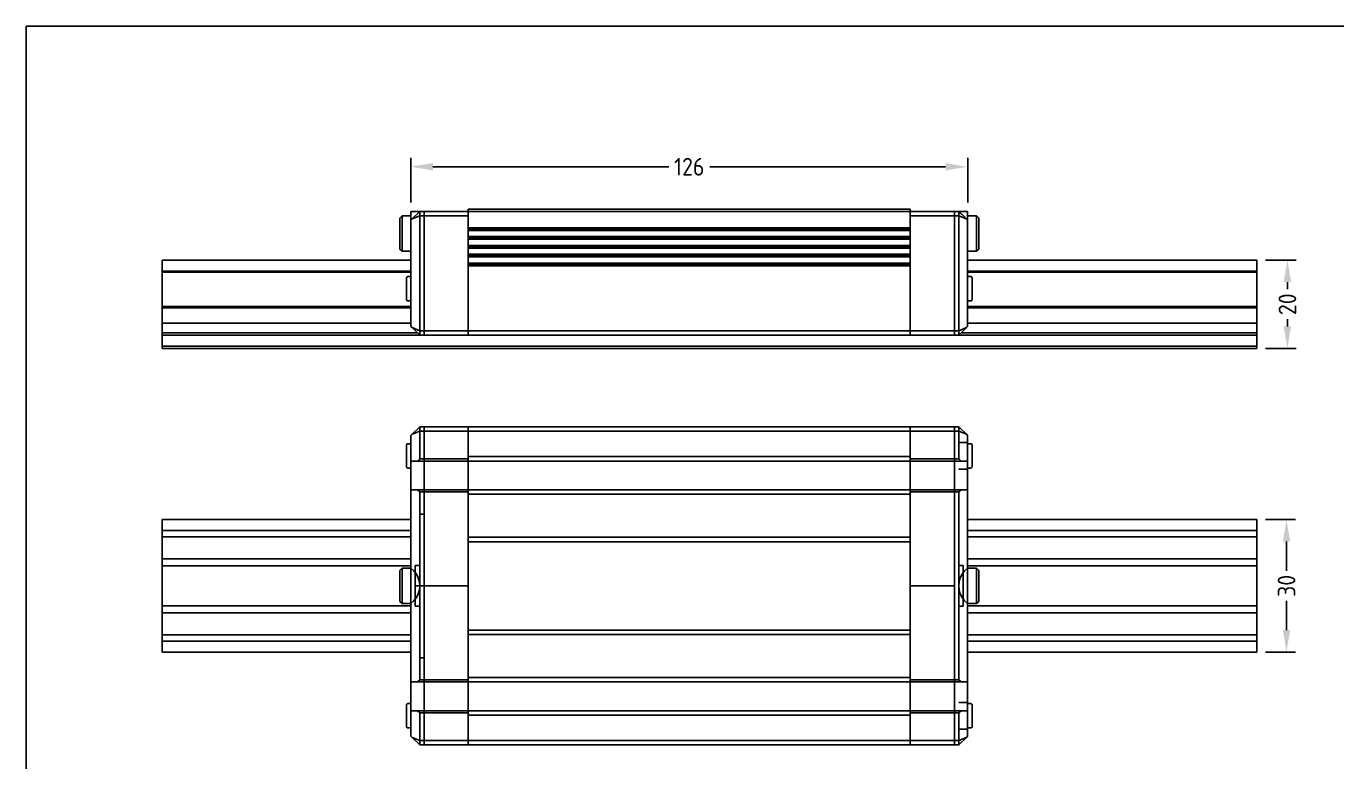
# Model space of a CAD drawing. Extents: x -518 to 0, y 0 to 386.
# Drawn here: x -518 to -221.4, y 219.6 to 386 of the extents above; entities that cross this region are included whole.
import ezdxf

# ---------------------------------------------------------------- set-up
doc = ezdxf.new("R2010")
doc.units = 0
doc.header["$LTSCALE"] = 2
doc.linetypes.add('AUSGEZOGEN', pattern=[0])
doc.layers.get('0').update_dxf_attribs({"linetype": 'CONTINUOUS'})
doc.layers.get('DEFPOINTS').update_dxf_attribs({"linetype": 'CONTINUOUS'})
for name, color, linetype in [('5', 3, 'CONTINUOUS'), ('AM_VIS', 7, 'CONTINUOUS'), ('BLATT', 7, 'AUSGEZOGEN')]:
    doc.layers.add(name, color=color, linetype=linetype)
doc.styles.get("Standard").update_dxf_attribs({"font": 'geniso.shx'})
doc.dimstyles.new('GEN-ISO', dxfattribs={"dimscale": 2, "dimtxt": 2, "dimasz": 2.5, "dimexe": 1, "dimexo": 1, "dimgap": 0.6, "dimtad": 0, "dimtxsty": 'STANDARD', "dimcen": 0, "dimclrd": 256, "dimclre": 256, "dimclrt": 2, "dimazin": 3, "dimtp": 0.1, "dimtm": 0.1, "dimtfac": 0.71, "dimtdec": 3, "dimtofl": 0, "dimtmove": 0, "dimatfit": 3, "dimtzin": 0})

# ---------------------------------------------------------------- blocks, each defined once
blk = doc.blocks.new('A4Q')
at = {"layer": 'BLATT', "color": 7, "linetype": 'AUSGEZOGEN'}
for p, q in [((0, 193), (-259, 193)), ((-259, 193), (-259, 0))]:
    blk.add_line(p, q, dxfattribs=at)
blk = doc.blocks.new('*D16')
at = {"linetype": 'BYBLOCK'}
for p, q in [((-237.52, 333.09), (-230.6, 333.09)), ((-232.6, 328.09), (-232.6, 326.49)), ((-232.6, 318.09), (-232.6, 319.68)), ((-237.52, 313.09), (-230.6, 313.09))]:
    blk.add_line(p, q, dxfattribs=at)
for points in [[(-233.43, 328.09), (-231.76, 328.09), (-232.6, 333.09)], [(-233.43, 318.09), (-231.76, 318.09), (-232.6, 313.09)]]:
    blk.add_solid(points, dxfattribs=at)
at = {"layer": 'DEFPOINTS', "color": 0, "linetype": 'BYBLOCK'}
for p in [(-239.52, 333.09), (-239.52, 313.09), (-232.6, 313.09)]:
    blk.add_point(p, dxfattribs=at)
at = {"color": 2, "linetype": 'BYBLOCK', "insert": (-232.6, 323.09), "char_height": 4, "attachment_point": 5, "rotation": 90}
blk.add_mtext('20', dxfattribs=at)
blk = doc.blocks.new('*D17')
at = {"linetype": 'BYBLOCK'}
for p, q in [((-430.95, 346.09), (-430.95, 356.2)), ((-304.95, 346.09), (-304.95, 356.2)), ((-425.95, 354.2), (-372.57, 354.2)), ((-309.95, 354.2), (-363.33, 354.2))]:
    blk.add_line(p, q, dxfattribs=at)
for points in [[(-425.95, 355.03), (-425.95, 353.37), (-430.95, 354.2)], [(-309.95, 355.03), (-309.95, 353.37), (-304.95, 354.2)]]:
    blk.add_solid(points, dxfattribs=at)
at = {"layer": 'DEFPOINTS', "color": 0, "linetype": 'BYBLOCK'}
for p in [(-304.95, 354.2), (-430.95, 344.09), (-304.95, 344.09)]:
    blk.add_point(p, dxfattribs=at)
at = {"color": 2, "linetype": 'BYBLOCK', "insert": (-367.95, 354.2), "char_height": 4, "attachment_point": 5}
blk.add_mtext('126', dxfattribs=at)
blk = doc.blocks.new('*D18')
at = {"linetype": 'BYBLOCK'}
for p, q in [((-237.52, 274.37), (-230.8, 274.37)), ((-232.8, 269.37), (-232.8, 262.77)), ((-232.8, 249.37), (-232.8, 255.96)), ((-237.52, 244.37), (-230.8, 244.37))]:
    blk.add_line(p, q, dxfattribs=at)
for points in [[(-233.63, 269.37), (-231.97, 269.37), (-232.8, 274.37)], [(-233.63, 249.37), (-231.97, 249.37), (-232.8, 244.37)]]:
    blk.add_solid(points, dxfattribs=at)
at = {"layer": 'DEFPOINTS', "color": 0, "linetype": 'BYBLOCK'}
for p in [(-239.52, 274.37), (-239.52, 244.37), (-232.8, 244.37)]:
    blk.add_point(p, dxfattribs=at)
at = {"color": 2, "linetype": 'BYBLOCK', "insert": (-232.8, 259.37), "char_height": 4, "attachment_point": 5, "rotation": 90}
blk.add_mtext('30', dxfattribs=at)

msp = doc.modelspace()

# ---------------------------------------------------------------- linework, layer by layer
for p, q in [((-239.524, 333.088), (-239.524, 313.088)), ((-239.524, 274.367), (-239.524, 244.367))]:
    msp.add_line(p, q)
at = {"layer": 'AM_VIS'}
for p, q in [((-430.951, 342.088), (-430.951, 344.088)), ((-430.951, 342.088), (-430.951, 344.088)), ((-428.951, 344.088), (-430.951, 344.088)), ((-428.951, 344.088), (-430.658, 342.38)), ((-428.951, 344.088), (-428.951, 343.088)), ((-427.951, 344.088), (-428.951, 344.088)), ((-427.951, 344.088), (-427.951, 343.088)), ((-427.951, 344.088), (-417.951, 344.088)), ((-417.951, 344.088), (-417.951, 344.588)), ((-417.951, 344.588), (-317.951, 344.588)), ((-417.951, 344.088), (-317.951, 344.088)), ((-417.951, 340.393), (-417.951, 344.088)), ((-317.951, 344.088), (-317.951, 344.588)), ((-317.951, 340.393), (-317.951, 344.088)), ((-307.951, 344.088), (-317.951, 344.088)), ((-307.951, 344.088), (-306.951, 344.088)), ((-307.951, 344.088), (-307.951, 343.088)), ((-305.244, 342.38), (-306.951, 344.088)), ((-306.951, 343.088), (-306.951, 344.088)), ((-304.951, 344.088), (-306.951, 344.088)), ((-304.951, 344.088), (-304.951, 342.088)), ((-304.951, 344.088), (-304.951, 342.088)), ((-432.951, 343.088), (-433.451, 342.588)), ((-433.451, 342.588), (-433.451, 335.588)), ((-432.951, 335.088), (-432.951, 343.088)), ((-430.951, 343.088), (-432.951, 343.088)), ((-430.658, 342.38), (-430.951, 342.088)), ((-430.658, 342.38), (-430.951, 342.088)), ((-430.951, 318.088), (-430.951, 342.088)), ((-430.95, 342.088), (-430.951, 342.088)), ((-430.844, 342.188), (-430.846, 342.188)), ((-430.658, 342.38), (-428.951, 343.088)), ((-429.951, 343.084), (-429.951, 343.088)), ((-429.951, 343.084), (-429.951, 343.088)), ((-429.344, 343.688), (-429.349, 343.688)), ((-428.951, 343.088), (-428.951, 317.088)), ((-427.951, 343.088), (-428.951, 343.088)), ((-427.951, 343.088), (-427.951, 317.088)), ((-427.951, 343.088), (-417.951, 343.088)), ((-417.951, 317.088), (-417.951, 343.088)), ((-317.951, 317.088), (-317.951, 343.088)), ((-307.951, 343.088), (-317.951, 343.088)), ((-307.951, 343.088), (-306.951, 343.088)), ((-307.951, 343.088), (-307.951, 317.088)), ((-306.951, 343.088), (-305.244, 342.38)), ((-306.951, 317.088), (-306.951, 343.088)), ((-306.552, 343.688), (-306.553, 343.688)), ((-304.951, 342.088), (-306.451, 343.588)), ((-304.951, 342.088), (-305.244, 342.38)), ((-305.052, 342.188), (-305.056, 342.188)), ((-302.951, 343.088), (-304.951, 343.088)), ((-304.951, 342.088), (-304.951, 318.088)), ((-304.951, 342.088), (-304.951, 342.088)), ((-302.951, 343.088), (-302.951, 339.088)), ((-302.451, 342.588), (-302.951, 343.088)), ((-302.451, 339.088), (-302.451, 342.588)), ((-417.951, 340.393), (-317.951, 340.393)), ((-417.951, 340.093), (-317.951, 340.093)), ((-417.951, 339.793), (-317.951, 339.793)), ((-417.951, 338.393), (-317.951, 338.393)), ((-302.951, 339.088), (-302.951, 335.088)), ((-302.451, 335.588), (-302.451, 339.088)), ((-433.451, 335.588), (-432.951, 335.088)), ((-430.95, 338.088), (-430.951, 338.088)), ((-430.95, 336.088), (-430.951, 336.088)), ((-430.951, 335.988), (-430.946, 335.988)), ((-417.951, 338.093), (-317.951, 338.093)), ((-417.951, 337.793), (-317.951, 337.793)), ((-417.951, 336.393), (-317.951, 336.393)), ((-417.951, 336.093), (-317.951, 336.093)), ((-417.951, 335.793), (-317.951, 335.793)), ((-302.951, 335.088), (-302.451, 335.588)), ((-430.948, 333.088), (-487.244, 333.088)), ((-487.244, 333.088), (-487.244, 330.59)), ((-487.243, 332.488), (-487.244, 332.488)), ((-487.243, 332.188), (-487.244, 332.188)), ((-432.951, 335.088), (-430.951, 335.088)), ((-430.948, 334.088), (-430.951, 334.088)), ((-417.951, 334.393), (-317.951, 334.393)), ((-417.951, 334.093), (-317.951, 334.093)), ((-417.951, 333.793), (-317.951, 333.793)), ((-417.951, 332.393), (-317.951, 332.393)), ((-317.951, 332.234), (-317.951, 332.234)), ((-307.951, 334.488), (-307.949, 334.488)), ((-239.524, 333.088), (-304.948, 333.088)), ((-304.946, 335.088), (-302.951, 335.088)), ((-430.948, 330.59), (-487.244, 330.59)), ((-487.244, 330.59), (-487.244, 330.375)), ((-487.244, 330.588), (-487.244, 330.588)), ((-430.948, 330.375), (-487.244, 330.375)), ((-487.244, 330.375), (-487.244, 326.588)), ((-430.95, 329.338), (-431.651, 329.338)), ((-430.95, 329.588), (-430.951, 329.588)), ((-417.951, 332.093), (-317.951, 332.093)), ((-417.951, 331.793), (-317.951, 331.793)), ((-304.251, 329.338), (-304.95, 329.338)), ((-239.524, 330.59), (-304.948, 330.59)), ((-239.524, 330.375), (-304.948, 330.375)), ((-487.244, 326.588), (-487.244, 322.588)), ((-431.951, 329.038), (-431.951, 324.138)), ((-303.951, 325.035), (-303.951, 329.038)), ((-431.951, 326.078), (-431.95, 326.078)), ((-431.651, 323.838), (-430.95, 323.838)), ((-430.951, 323.588), (-430.95, 323.588)), ((-304.95, 323.838), (-304.251, 323.838)), ((-303.951, 324.138), (-303.951, 325.035)), ((-430.948, 322.588), (-487.244, 322.588)), ((-487.244, 322.588), (-487.244, 322.288)), ((-430.948, 322.288), (-487.244, 322.288)), ((-487.244, 322.288), (-487.244, 318.823)), ((-487.243, 321.088), (-487.244, 321.088)), ((-239.524, 322.588), (-304.948, 322.588)), ((-239.524, 322.288), (-304.948, 322.288)), ((-430.948, 318.823), (-487.244, 318.823)), ((-487.244, 318.823), (-487.244, 316.588)), ((-430.658, 317.795), (-430.951, 318.088)), ((-428.951, 317.088), (-430.658, 317.795)), ((-430.658, 317.795), (-428.951, 316.088)), ((-305.244, 317.795), (-306.951, 317.088)), ((-306.951, 316.088), (-305.244, 317.795)), ((-304.951, 318.088), (-305.244, 317.795)), ((-239.524, 318.823), (-304.948, 318.823)), ((-429.452, 316.588), (-487.244, 316.588)), ((-487.244, 316.588), (-487.244, 316.088)), ((-428.952, 316.088), (-487.244, 316.088)), ((-487.244, 316.088), (-487.244, 313.588)), ((-428.951, 317.088), (-428.951, 316.088)), ((-427.951, 317.088), (-428.951, 317.088)), ((-427.951, 316.088), (-428.951, 316.088)), ((-427.951, 317.088), (-427.951, 316.088)), ((-427.951, 317.088), (-417.951, 317.088)), ((-427.951, 316.088), (-417.951, 316.088)), ((-417.951, 317.088), (-317.951, 317.088)), ((-417.951, 316.088), (-417.951, 317.088)), ((-417.951, 316.088), (-317.951, 316.088)), ((-317.951, 316.088), (-317.951, 317.088)), ((-307.951, 317.088), (-317.951, 317.088)), ((-307.951, 316.088), (-317.951, 316.088)), ((-307.951, 317.088), (-306.951, 317.088)), ((-307.951, 317.088), (-307.951, 316.088)), ((-307.951, 316.088), (-306.951, 316.088)), ((-306.951, 316.088), (-306.951, 317.088)), ((-239.524, 316.088), (-306.943, 316.088)), ((-239.524, 316.588), (-306.443, 316.588)), ((-239.524, 313.588), (-487.244, 313.588)), ((-487.244, 313.588), (-487.244, 313.088)), ((-239.524, 313.088), (-487.244, 313.088)), ((-430.951, 293.367), (-430.658, 293.66)), ((-428.951, 295.367), (-430.658, 293.66)), ((-430.658, 293.66), (-428.951, 294.367)), ((-428.951, 295.367), (-428.951, 294.367)), ((-427.951, 295.367), (-428.951, 295.367)), ((-428.951, 294.367), (-428.951, 288.117)), ((-427.951, 294.367), (-428.951, 294.367)), ((-427.951, 294.367), (-427.951, 295.367)), ((-427.951, 295.367), (-417.951, 295.367)), ((-427.951, 288.117), (-427.951, 294.367)), ((-427.951, 294.367), (-417.951, 294.367)), ((-417.951, 295.367), (-317.951, 295.367)), ((-417.951, 294.367), (-417.951, 295.367)), ((-417.951, 294.367), (-317.951, 294.367)), ((-417.951, 288.617), (-417.951, 294.367)), ((-417.95, 295.067), (-417.95, 295.067)), ((-317.951, 294.367), (-317.951, 295.367)), ((-307.951, 295.367), (-317.951, 295.367)), ((-317.951, 288.617), (-317.951, 294.367)), ((-307.951, 294.367), (-317.951, 294.367)), ((-307.951, 295.367), (-306.951, 295.367)), ((-307.951, 294.367), (-307.951, 295.367)), ((-307.951, 294.367), (-306.951, 294.367)), ((-307.951, 288.117), (-307.951, 294.367)), ((-305.244, 293.66), (-306.951, 295.367)), ((-306.951, 294.367), (-306.951, 295.367)), ((-306.951, 288.117), (-306.951, 294.367)), ((-306.951, 294.367), (-305.244, 293.66)), ((-305.244, 293.66), (-304.951, 293.367)), ((-430.949, 291.522), (-431.651, 291.522)), ((-430.951, 289.617), (-430.951, 293.367)), ((-430.949, 291.772), (-430.951, 291.772)), ((-304.951, 291.772), (-306.951, 291.772)), ((-304.951, 293.367), (-304.951, 289.617)), ((-304.251, 291.522), (-304.949, 291.522)), ((-431.951, 290.122), (-431.951, 290.122)), ((-431.951, 289.006), (-431.95, 289.006)), ((-430.951, 289.617), (-430.951, 287.617)), ((-428.951, 288.117), (-429.451, 287.617)), ((-427.951, 288.117), (-428.951, 288.117)), ((-427.951, 287.617), (-427.951, 288.117)), ((-427.951, 288.117), (-417.951, 288.117)), ((-417.951, 289.617), (-417.95, 289.617)), ((-417.951, 288.617), (-317.951, 288.617)), ((-417.951, 287.617), (-417.951, 288.617)), ((-417.948, 290.272), (-417.949, 290.272)), ((-317.951, 287.617), (-317.951, 288.617)), ((-307.951, 288.117), (-317.951, 288.117)), ((-307.951, 288.117), (-306.951, 288.117)), ((-307.951, 287.617), (-307.951, 288.117)), ((-306.451, 287.617), (-306.951, 288.117)), ((-304.951, 287.617), (-304.951, 289.617)), ((-431.951, 287.655), (-431.951, 287.655)), ((-431.951, 287.422), (-431.951, 287.422)), ((-431.651, 286.022), (-430.95, 286.022)), ((-430.951, 281.117), (-430.951, 287.617)), ((-429.451, 287.617), (-430.951, 287.617)), ((-430.951, 285.772), (-430.95, 285.772)), ((-427.951, 287.617), (-429.451, 287.617)), ((-427.951, 281.118), (-427.951, 287.617)), ((-427.951, 287.617), (-417.951, 287.617)), ((-426.951, 287.617), (-426.951, 287.618)), ((-417.951, 287.617), (-317.951, 287.617)), ((-417.951, 287.617), (-417.951, 281.118)), ((-317.951, 287.617), (-317.951, 281.118)), ((-307.951, 287.617), (-317.951, 287.617)), ((-308.951, 287.617), (-308.951, 287.618)), ((-307.951, 287.617), (-306.451, 287.617)), ((-307.951, 281.118), (-307.951, 287.617)), ((-306.951, 285.772), (-304.951, 285.772)), ((-304.951, 287.617), (-306.451, 287.617)), ((-304.951, 287.617), (-304.951, 281.118)), ((-304.95, 286.022), (-304.251, 286.022)), ((-430.951, 281.117), (-429.451, 281.117)), ((-430.951, 281.117), (-430.951, 279.117)), ((-430.951, 263.367), (-430.951, 279.117)), ((-429.451, 281.117), (-428.951, 280.617)), ((-427.951, 281.117), (-429.451, 281.117)), ((-428.951, 280.617), (-428.951, 259.367)), ((-427.951, 280.617), (-428.951, 280.617)), ((-427.951, 280.617), (-427.951, 281.117)), ((-427.951, 281.117), (-417.951, 281.117)), ((-427.951, 238.117), (-427.951, 280.617)), ((-427.951, 280.617), (-417.951, 280.617)), ((-417.951, 281.117), (-317.951, 281.117)), ((-417.951, 280.117), (-417.951, 281.117)), ((-417.951, 280.117), (-317.951, 280.117)), ((-417.951, 270.367), (-417.951, 280.117)), ((-417.951, 279.117), (-417.95, 279.117)), ((-317.951, 280.117), (-317.951, 281.117)), ((-307.951, 281.117), (-317.951, 281.117)), ((-307.951, 280.617), (-317.951, 280.617)), ((-317.951, 270.367), (-317.951, 280.117)), ((-307.951, 281.117), (-306.451, 281.117)), ((-307.951, 280.617), (-307.951, 281.117)), ((-307.951, 280.617), (-307.951, 238.117)), ((-307.951, 280.617), (-306.951, 280.617)), ((-306.951, 280.617), (-306.451, 281.117)), ((-306.951, 259.367), (-306.951, 280.617)), ((-306.451, 281.117), (-304.951, 281.117)), ((-304.951, 279.117), (-304.951, 281.117)), ((-304.951, 279.117), (-304.951, 263.367)), ((-417.949, 276.622), (-417.949, 276.622)), ((-417.949, 276.455), (-417.949, 276.455)), ((-487.244, 274.367), (-487.244, 271.869)), ((-430.949, 274.367), (-487.244, 274.367)), ((-430.949, 274.867), (-430.951, 274.867)), ((-428.951, 275.622), (-427.951, 275.622)), ((-417.949, 273.655), (-417.949, 273.655)), ((-239.524, 274.367), (-304.949, 274.367)), ((-430.949, 271.869), (-487.244, 271.869)), ((-487.244, 271.869), (-487.244, 270.427)), ((-487.243, 271.867), (-487.244, 271.867)), ((-487.243, 271.567), (-487.244, 271.567)), ((-487.243, 271.367), (-487.244, 271.367)), ((-430.95, 270.427), (-487.244, 270.427)), ((-487.244, 270.427), (-487.244, 265.467)), ((-417.951, 270.367), (-317.951, 270.367)), ((-417.951, 269.367), (-417.951, 270.367)), ((-417.951, 270.367), (-417.951, 259.367)), ((-417.949, 271.869), (-417.949, 271.869)), ((-417.949, 270.427), (-417.949, 270.427)), ((-317.951, 269.367), (-317.951, 270.367)), ((-307.951, 271.614), (-307.948, 271.614)), ((-239.524, 270.427), (-304.95, 270.427)), ((-239.524, 271.869), (-304.949, 271.869)), ((-487.244, 269.867), (-487.244, 269.867)), ((-417.951, 269.367), (-317.951, 269.367)), ((-417.951, 249.367), (-417.951, 269.367)), ((-317.951, 249.367), (-317.951, 269.367)), ((-317.951, 269.367), (-317.951, 259.367)), ((-487.243, 266.407), (-487.244, 266.407)), ((-487.244, 266.367), (-487.243, 266.367)), ((-430.95, 265.467), (-487.244, 265.467)), ((-487.244, 265.467), (-487.244, 263.867)), ((-487.243, 264.867), (-487.244, 264.867)), ((-429.951, 254.767), (-429.951, 263.967)), ((-428.951, 263.967), (-429.951, 263.967)), ((-305.951, 263.967), (-306.951, 263.967)), ((-305.951, 263.967), (-305.951, 254.767)), ((-239.524, 265.467), (-304.95, 265.467)), ((-487.244, 263.867), (-487.244, 254.867)), ((-430.95, 263.867), (-487.244, 263.867)), ((-487.243, 262.617), (-487.244, 262.617)), ((-432.951, 263.367), (-433.451, 262.867)), ((-433.451, 262.867), (-433.451, 255.867)), ((-432.951, 255.367), (-432.951, 263.367)), ((-430.951, 263.367), (-432.951, 263.367)), ((-430.951, 255.367), (-430.951, 263.367)), ((-430.951, 255.367), (-430.951, 263.367)), ((-430.95, 262.467), (-430.951, 262.467)), ((-304.951, 263.367), (-304.951, 255.367)), ((-304.951, 263.367), (-304.951, 255.367)), ((-239.524, 263.867), (-304.95, 263.867)), ((-302.951, 263.367), (-304.95, 263.367)), ((-302.951, 263.367), (-302.951, 255.367)), ((-302.451, 262.867), (-302.951, 263.367)), ((-302.451, 255.867), (-302.451, 262.867)), ((-427.951, 259.367), (-429.951, 259.367)), ((-428.951, 259.367), (-428.951, 238.117)), ((-427.951, 259.367), (-417.951, 259.367)), ((-417.951, 248.367), (-417.951, 259.367)), ((-317.951, 249.367), (-317.951, 259.367)), ((-307.951, 259.367), (-317.951, 259.367)), ((-306.951, 238.117), (-306.951, 259.367)), ((-487.243, 256.117), (-487.244, 256.117)), ((-433.451, 255.867), (-432.951, 255.367)), ((-432.951, 255.367), (-430.951, 255.367)), ((-430.951, 256.267), (-430.95, 256.267)), ((-430.951, 239.617), (-430.951, 255.367)), ((-304.951, 255.367), (-304.951, 239.617)), ((-304.95, 255.367), (-302.951, 255.367)), ((-302.951, 255.367), (-302.451, 255.867)), ((-430.95, 254.867), (-487.244, 254.867)), ((-487.244, 254.867), (-487.244, 253.267)), ((-487.243, 253.867), (-487.244, 253.867)), ((-430.95, 253.267), (-487.244, 253.267)), ((-487.244, 253.267), (-487.244, 248.308)), ((-487.243, 252.367), (-487.244, 252.367)), ((-487.243, 252.327), (-487.244, 252.327)), ((-429.951, 254.767), (-428.951, 254.767)), ((-306.951, 254.767), (-305.951, 254.767)), ((-239.524, 254.867), (-304.95, 254.867)), ((-239.524, 253.267), (-304.95, 253.267)), ((-417.951, 249.367), (-317.951, 249.367)), ((-417.951, 248.367), (-417.951, 249.367)), ((-317.951, 248.367), (-317.951, 249.367)), ((-487.244, 248.867), (-487.244, 248.867)), ((-430.95, 248.308), (-487.244, 248.308)), ((-487.244, 248.308), (-487.244, 246.865)), ((-487.243, 247.367), (-487.244, 247.367)), ((-487.243, 246.867), (-487.244, 246.867)), ((-430.949, 246.865), (-487.244, 246.865)), ((-487.244, 246.865), (-487.244, 244.367)), ((-417.951, 248.367), (-317.951, 248.367)), ((-417.951, 238.617), (-417.951, 248.367)), ((-417.949, 248.308), (-417.949, 248.308)), ((-417.949, 246.865), (-417.949, 246.865)), ((-317.951, 238.617), (-317.951, 248.367)), ((-239.524, 248.308), (-304.95, 248.308)), ((-239.524, 246.865), (-304.949, 246.865)), ((-487.244, 244.367), (-430.949, 244.367)), ((-430.951, 243.867), (-430.949, 243.867)), ((-417.949, 245.079), (-417.949, 245.079)), ((-304.949, 244.367), (-239.524, 244.367)), ((-428.951, 243.113), (-427.951, 243.113)), ((-417.949, 242.279), (-417.949, 242.279)), ((-417.949, 242.113), (-417.949, 242.113)), ((-430.951, 239.617), (-430.951, 237.617)), ((-429.451, 237.617), (-430.951, 237.617)), ((-430.951, 231.117), (-430.951, 237.617)), ((-428.951, 238.117), (-429.451, 237.617)), ((-427.951, 237.617), (-429.451, 237.617)), ((-427.951, 238.117), (-428.951, 238.117)), ((-427.951, 238.117), (-427.951, 237.617)), ((-427.951, 238.117), (-417.951, 238.117)), ((-427.951, 237.617), (-427.951, 231.118)), ((-427.951, 237.617), (-417.951, 237.617)), ((-426.951, 237.618), (-426.951, 237.617)), ((-417.951, 239.617), (-417.95, 239.617)), ((-417.951, 238.617), (-317.951, 238.617)), ((-417.951, 237.617), (-417.951, 238.617)), ((-417.951, 237.617), (-317.951, 237.617)), ((-417.951, 231.118), (-417.951, 237.617)), ((-317.951, 237.617), (-317.951, 238.617)), ((-307.951, 238.117), (-317.951, 238.117)), ((-317.951, 231.118), (-317.951, 237.617)), ((-307.951, 237.617), (-317.951, 237.617)), ((-308.951, 237.618), (-308.951, 237.617)), ((-307.951, 238.117), (-306.951, 238.117)), ((-307.951, 238.117), (-307.951, 237.617)), ((-307.951, 237.617), (-306.451, 237.617)), ((-307.951, 237.617), (-307.951, 231.118)), ((-306.451, 237.617), (-306.951, 238.117)), ((-304.951, 237.617), (-306.451, 237.617)), ((-304.951, 237.617), (-304.951, 239.617)), ((-304.951, 237.617), (-304.951, 231.118)), ((-430.95, 232.713), (-431.651, 232.713)), ((-430.95, 232.963), (-430.951, 232.963)), ((-304.951, 232.963), (-306.951, 232.963)), ((-304.251, 232.713), (-304.95, 232.713)), ((-431.951, 231.313), (-431.951, 231.313)), ((-431.951, 230.196), (-431.95, 230.196)), ((-431.951, 228.846), (-431.951, 228.846)), ((-431.951, 228.612), (-431.951, 228.612)), ((-430.951, 231.117), (-429.451, 231.117)), ((-430.951, 231.117), (-430.951, 229.117)), ((-430.951, 225.367), (-430.951, 229.117)), ((-429.451, 231.117), (-428.951, 230.617)), ((-427.951, 231.117), (-429.451, 231.117)), ((-428.951, 230.617), (-428.951, 224.367)), ((-427.951, 230.617), (-428.951, 230.617)), ((-427.951, 231.117), (-427.951, 230.617)), ((-427.951, 231.117), (-417.951, 231.117)), ((-427.951, 230.617), (-427.951, 224.367)), ((-427.951, 230.617), (-417.951, 230.617)), ((-417.951, 231.117), (-317.951, 231.117)), ((-417.951, 230.117), (-417.951, 231.117)), ((-417.951, 230.117), (-317.951, 230.117)), ((-417.951, 224.367), (-417.951, 230.117)), ((-417.951, 229.117), (-417.95, 229.117)), ((-417.949, 228.463), (-417.948, 228.463)), ((-317.951, 230.117), (-317.951, 231.117)), ((-307.951, 231.117), (-317.951, 231.117)), ((-307.951, 230.617), (-317.951, 230.617)), ((-317.951, 224.367), (-317.951, 230.117)), ((-307.951, 231.117), (-306.451, 231.117)), ((-307.951, 231.117), (-307.951, 230.617)), ((-307.951, 230.617), (-306.951, 230.617)), ((-307.951, 230.617), (-307.951, 224.367)), ((-306.951, 230.617), (-306.451, 231.117)), ((-306.951, 224.367), (-306.951, 230.617)), ((-306.451, 231.117), (-304.951, 231.117)), ((-304.951, 229.117), (-304.951, 231.117)), ((-304.951, 229.117), (-304.951, 225.367)), ((-431.651, 227.213), (-430.949, 227.213)), ((-430.951, 226.963), (-430.949, 226.963)), ((-306.951, 226.963), (-304.951, 226.963)), ((-304.949, 227.213), (-304.251, 227.213)), ((-430.658, 225.074), (-430.951, 225.367)), ((-428.951, 224.367), (-430.658, 225.074)), ((-430.658, 225.074), (-428.951, 223.367)), ((-428.951, 224.367), (-428.951, 223.367)), ((-427.951, 224.367), (-428.951, 224.367)), ((-427.951, 223.367), (-428.951, 223.367)), ((-427.951, 224.367), (-427.951, 223.367)), ((-427.951, 224.367), (-417.951, 224.367)), ((-427.951, 223.367), (-417.951, 223.367)), ((-417.951, 224.367), (-317.951, 224.367)), ((-417.951, 223.367), (-417.951, 224.367)), ((-417.951, 223.367), (-317.951, 223.367)), ((-417.95, 223.667), (-417.95, 223.667)), ((-317.951, 223.367), (-317.951, 224.367)), ((-307.951, 224.367), (-317.951, 224.367)), ((-307.951, 223.367), (-317.951, 223.367)), ((-307.951, 224.367), (-306.951, 224.367)), ((-307.951, 224.367), (-307.951, 223.367)), ((-307.951, 223.367), (-306.951, 223.367)), ((-305.244, 225.074), (-306.951, 224.367)), ((-306.951, 223.367), (-305.244, 225.074)), ((-306.951, 223.367), (-306.951, 224.367)), ((-304.951, 225.367), (-305.244, 225.074))]:
    msp.add_line(p, q, dxfattribs=at)
for points in [[(-431.651, 291.522), (-431.748, 291.506), (-431.849, 291.448), (-431.919, 291.356), (-431.95, 291.244), (-431.951, 291.227), (-431.951, 291.225), (-431.951, 291.224), (-431.951, 291.223), (-431.951, 291.223), (-431.951, 291.223), (-431.951, 291.222), (-431.951, 291.222), (-431.951, 291.222), (-431.951, 291.221), (-431.951, 291.219), (-431.951, 291.212), (-431.951, 291.183), (-431.951, 291.068), (-431.951, 290.883), (-431.951, 290.628), (-431.951, 290.287), (-431.951, 289.882), (-431.951, 289.443), (-431.951, 288.97), (-431.951, 288.498), (-431.951, 288.028), (-431.951, 287.594), (-431.951, 287.197), (-431.951, 286.867), (-431.951, 286.603), (-431.951, 286.425), (-431.951, 286.333), (-431.951, 286.323), (-431.951, 286.322), (-431.951, 286.322), (-431.951, 286.322), (-431.951, 286.321), (-431.951, 286.321), (-431.951, 286.32), (-431.951, 286.32), (-431.951, 286.318), (-431.951, 286.315), (-431.951, 286.309), (-431.95, 286.296), (-431.947, 286.271), (-431.934, 286.222), (-431.885, 286.134), (-431.796, 286.059), (-431.685, 286.024), (-431.651, 286.022)], [(-303.951, 290.122), (-303.951, 290.347), (-303.951, 290.677), (-303.951, 290.941), (-303.951, 291.119), (-303.951, 291.211), (-303.951, 291.221), (-303.951, 291.222), (-303.951, 291.222), (-303.951, 291.223), (-303.951, 291.223), (-303.951, 291.223), (-303.951, 291.224), (-303.951, 291.224), (-303.951, 291.226), (-303.951, 291.229), (-303.951, 291.235), (-303.952, 291.248), (-303.955, 291.273), (-303.968, 291.323), (-304.018, 291.411), (-304.108, 291.486), (-304.218, 291.52), (-304.251, 291.522)], [(-304.251, 286.022), (-304.238, 286.022), (-304.125, 286.05), (-304.031, 286.118), (-303.97, 286.217), (-303.952, 286.3), (-303.951, 286.317), (-303.951, 286.319), (-303.951, 286.32), (-303.951, 286.321), (-303.951, 286.321), (-303.951, 286.322), (-303.951, 286.322), (-303.951, 286.322), (-303.951, 286.322), (-303.951, 286.323), (-303.951, 286.325), (-303.951, 286.332), (-303.951, 286.361), (-303.951, 286.476), (-303.951, 286.661), (-303.951, 286.916), (-303.951, 287.422)], [(-428.951, 259.367), (-429.037, 260.289), (-429.291, 261.18), (-429.705, 262.008), (-430.265, 262.745), (-430.951, 263.367)], [(-428.951, 259.367), (-429.037, 260.289), (-429.291, 261.18), (-429.705, 262.008), (-430.265, 262.745), (-430.951, 263.367)], [(-304.951, 263.367), (-305.637, 262.745), (-306.197, 262.008), (-306.611, 261.18), (-306.865, 260.289), (-306.951, 259.367)], [(-304.951, 263.367), (-305.637, 262.745), (-306.197, 262.008), (-306.611, 261.18), (-306.865, 260.289), (-306.951, 259.367)], [(-430.951, 255.367), (-430.265, 255.989), (-429.705, 256.727), (-429.291, 257.555), (-429.037, 258.445), (-428.951, 259.367)], [(-430.951, 255.367), (-430.265, 255.989), (-429.705, 256.727), (-429.291, 257.555), (-429.037, 258.445), (-428.951, 259.367)], [(-306.951, 259.367), (-306.865, 258.445), (-306.611, 257.555), (-306.197, 256.727), (-305.637, 255.989), (-304.951, 255.367)], [(-306.951, 259.367), (-306.865, 258.445), (-306.611, 257.555), (-306.197, 256.727), (-305.637, 255.989), (-304.951, 255.367)], [(-431.651, 232.713), (-431.702, 232.708), (-431.811, 232.667), (-431.895, 232.587), (-431.943, 232.481), (-431.951, 232.427), (-431.951, 232.416), (-431.951, 232.415), (-431.951, 232.414), (-431.951, 232.414), (-431.951, 232.413), (-431.951, 232.413), (-431.951, 232.413), (-431.951, 232.413), (-431.951, 232.412), (-431.951, 232.412), (-431.951, 232.409), (-431.951, 232.397), (-431.951, 232.353), (-431.951, 232.178), (-431.951, 231.937), (-431.951, 231.616), (-431.951, 231.238), (-431.951, 230.806), (-431.951, 230.348), (-431.951, 229.869), (-431.951, 229.401), (-431.951, 228.947), (-431.951, 228.537), (-431.951, 228.176), (-431.951, 227.888), (-431.951, 227.673), (-431.951, 227.519), (-431.951, 227.513), (-431.951, 227.512), (-431.951, 227.512), (-431.951, 227.512), (-431.951, 227.512), (-431.951, 227.511), (-431.951, 227.511), (-431.951, 227.51), (-431.951, 227.508), (-431.951, 227.504), (-431.95, 227.497), (-431.949, 227.482), (-431.945, 227.452), (-431.927, 227.395), (-431.862, 227.299), (-431.765, 227.235), (-431.651, 227.213), (-431.651, 227.213)], [(-303.951, 231.313), (-303.951, 231.531), (-303.951, 231.863), (-303.951, 232.128), (-303.951, 232.308), (-303.951, 232.401), (-303.951, 232.412), (-303.951, 232.413), (-303.951, 232.413), (-303.951, 232.413), (-303.951, 232.413), (-303.951, 232.414), (-303.951, 232.414), (-303.951, 232.415), (-303.951, 232.416), (-303.951, 232.419), (-303.951, 232.426), (-303.952, 232.438), (-303.955, 232.463), (-303.968, 232.512), (-304.017, 232.6), (-304.105, 232.675), (-304.216, 232.71), (-304.251, 232.713)], [(-304.251, 227.213), (-304.231, 227.213), (-304.119, 227.243), (-304.027, 227.313), (-303.968, 227.413), (-303.952, 227.492), (-303.951, 227.507), (-303.951, 227.51), (-303.951, 227.511), (-303.951, 227.511), (-303.951, 227.512), (-303.951, 227.512), (-303.951, 227.512), (-303.951, 227.512), (-303.951, 227.513), (-303.951, 227.513), (-303.951, 227.515), (-303.951, 227.522), (-303.951, 227.551), (-303.951, 227.665), (-303.951, 227.848), (-303.951, 228.101), (-303.951, 228.612)]]:
    msp.add_lwpolyline(points, dxfattribs=at)
for centre, radius, start, end in [((-431.651, 329.038), 0.3, 89.99979, 179.99979), ((-304.251, 329.038), 0.3, 0.00021, 90.00021), ((-431.651, 324.138), 0.3, 179.99979, 269.99979), ((-304.251, 324.138), 0.3, 270.00021, 0.00021), ((-417.951, 283.022), 5.4, 121.66998, 121.6751), ((-317.951, 283.022), 5.4, 58.3249, 58.33002), ((-417.951, 235.713), 10.1, 169.12522, 169.12669), ((-417.951, 235.713), 10.1, 169.12522, 169.12669), ((-417.851, 235.713), 10.15, 169.17675, 169.1782), ((-417.951, 235.713), 5.4, 159.33841, 159.34129), ((-317.951, 235.713), 5.4, 20.65871, 20.66159), ((-318.051, 235.713), 10.15, 10.8218, 10.82325), ((-317.951, 235.713), 10.1, 10.87331, 10.87478), ((-317.951, 235.713), 10.1, 10.87331, 10.87478)]:
    msp.add_arc(centre, radius, start, end, dxfattribs=at)
for centre, major_axis, start_param, end_param in [((-431.951, 288.772), (0, 2.45), 0, 6.2831853), ((-303.951, 288.772), (0, -2.45), 2.1545512, 6.9694247), ((-428.951, 288.772), (0, 2.75), -2.0058318, -2.0057335), ((-428.007, 288.772), (0, 1.5), -2.4590807, -2.4493215), ((-409.257, 288.772), (0, 1.5), -2.4590807, -2.4493215), ((-408.951, 288.772), (0, 1.194), -2.9130443, -2.9115926), ((-326.951, 288.772), (0, -1.194), -0.2299989, -0.2285473), ((-326.644, 288.772), (0, -1.5), -0.6922711, -0.6825121), ((-307.894, 288.772), (0, -1.5), -0.6922711, -0.6825121), ((-306.951, 288.772), (0, -2.75), -1.1358592, -1.135761), ((-303.951, 288.772), (0, -2.45), 0.6862394, 0.9870341), ((-303.951, 229.963), (0, -2.45), 2.1545512, 6.9694247), ((-303.951, 229.963), (0, -2.45), 0.6862394, 0.9870341)]:
    msp.add_ellipse(centre, major_axis=major_axis, ratio=0.0000037, start_param=start_param, end_param=end_param, dxfattribs=at)
msp.add_ellipse((-431.951, 229.963), major_axis=(0, 2.45), ratio=0.0000037, dxfattribs=at)

# ---------------------------------------------------------------- block references
at = {"xscale": 2, "yscale": 2, "zscale": 2}
msp.add_blockref('A4Q', (0, 0), dxfattribs=at)

# ---------------------------------------------------------------- dimensions: what is measured, and where the dimension line sits
at = {"layer": '5'}
dim = msp.add_linear_dim(base=(-304.951, 354.2), p1=(-430.951, 344.088), p2=(-304.951, 344.088), dimstyle='GEN-ISO', dxfattribs=at)
dim.commit()
dim.dimension.update_dxf_attribs({"geometry": '*D17', "text_midpoint": (-367.951, 354.2)})
for base, p1, p2, picture, middle in [((-232.596, 313.088), (-239.524, 333.088), (-239.524, 313.088), '*D16', (-232.596, 323.088)), ((-232.8, 244.367), (-239.524, 274.367), (-239.524, 244.367), '*D18', (-232.8, 259.367))]:
    dim = msp.add_linear_dim(base=base, p1=p1, p2=p2, angle=90, dimstyle='GEN-ISO', dxfattribs=at)
    dim.commit()
    dim.dimension.update_dxf_attribs({"geometry": picture, "text_midpoint": middle})

doc.saveas('drawing.dxf')
